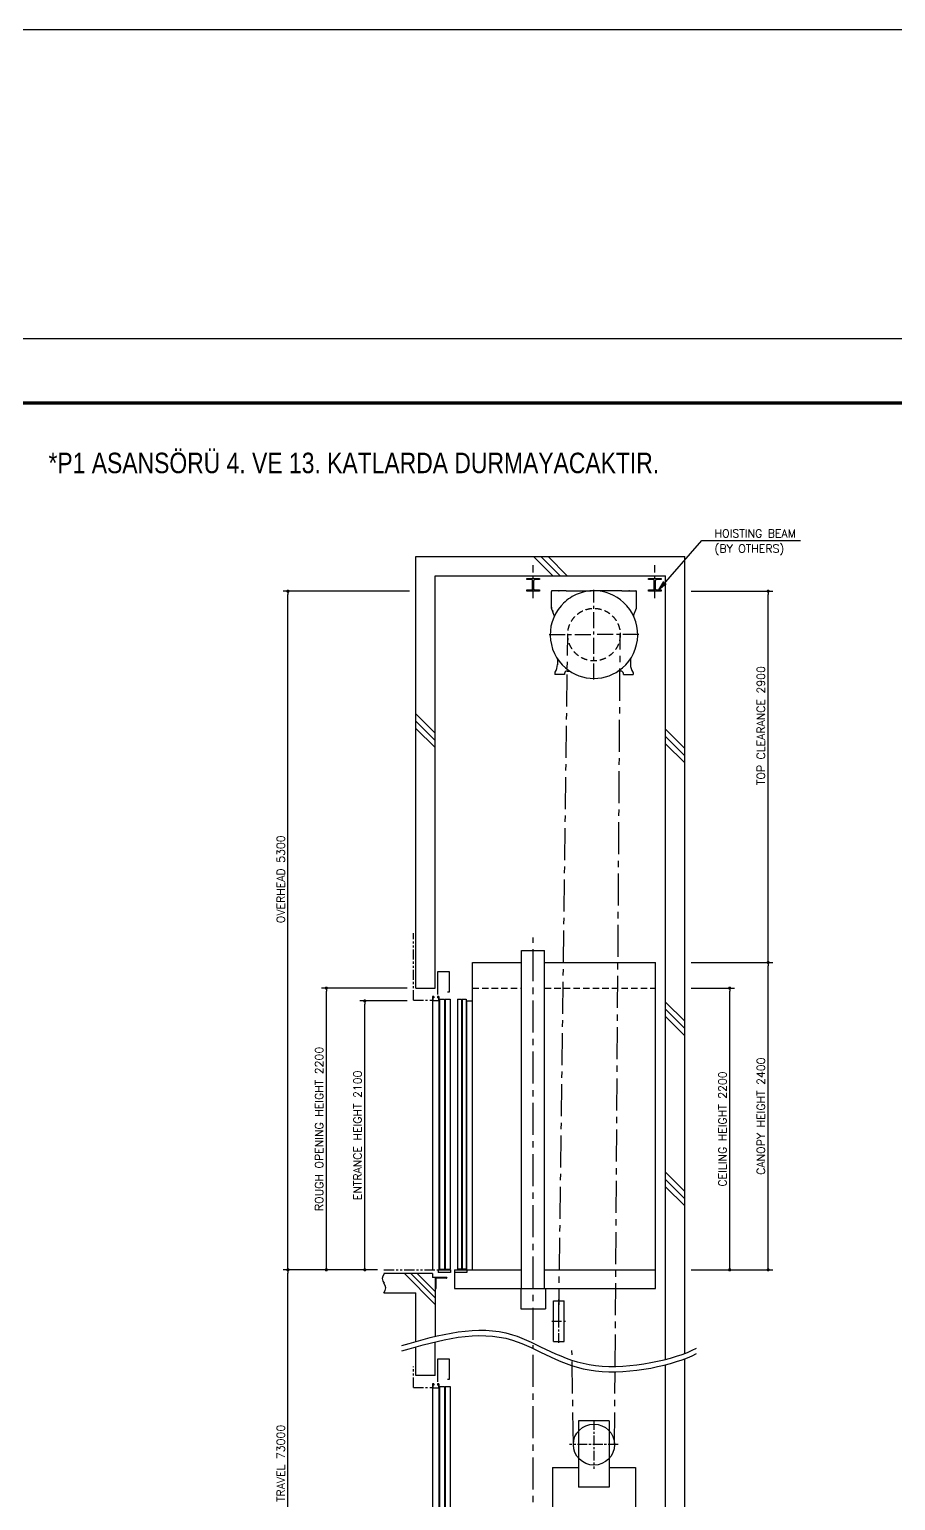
# Model space of a CAD drawing. Header units: millimetres. Extents: x -106996 to 276536, y -21995 to 37993.
# Drawn here: x -55279 to -48514, y 5928 to 17417 of the extents above; entities that cross this region are included whole.
import ezdxf

# ---------------------------------------------------------------- set-up
doc = ezdxf.new("R2010")
doc.units = ezdxf.units.MM
doc.header["$LTSCALE"] = 100
for name, pattern in [('CENTERX2', [4, 2.5, -0.5, 0.5, -0.5]), ('DASHED', [0.75, 0.5, -0.25]), ('PHANTOM2', [31.75, 15.875, -3.175, 3.175, -3.175, 3.175, -3.175])]:
    doc.linetypes.add(name, pattern=pattern)
doc.layers.get('0').update_dxf_attribs({"color": 3})
for name, color, linetype in [('BUILDING', 3, 'Continuous'), ('CAR', 6, 'Continuous'), ('CENTER-LINE', 7, 'CENTERX2'), ('CWT', 1, 'Continuous'), ('DIM', 2, 'Continuous'), ('DOOR', 7, 'Continuous'), ('FRAME', 5, 'Continuous'), ('OTHERS', 4, 'Continuous'), ('TRACTION-MACHINE', 2, 'Continuous'), ('W-DASHED-LINE', 111, 'PHANTOM2')]:
    doc.layers.add(name, color=color, linetype=linetype)
doc.styles.add('MAHAL', font='arial.ttf', dxfattribs={"width": 0.8})
doc.styles.get("Standard").update_dxf_attribs({"font": 'romans.shx', "bigfont": 'bigfont.shx'})
doc.dimstyles.new('1-50IN', dxfattribs={"dimscale": 25, "dimtxt": 2.5, "dimasz": 1, "dimexe": 1.5, "dimexo": 2, "dimgap": 1, "dimtad": 3, "dimdsep": 46, "dimtxsty": 'Standard', "dimblk1": 'DOT', "dimblk2": 'DOT', "dimsah": 1, "dimcen": 0.09, "dimclrd": 256, "dimclre": 256, "dimclrt": 256, "dimadec": 0, "dimazin": 0, "dimtfac": 1, "dimtmove": 0, "dimatfit": 3, "dimldrblk": 'DOT', "dimfxl": 0, "dimtolj": 1, "dimtzin": 0, "dimarcsym": 0})
doc.dimstyles.new('1-50IN-ARROW', dxfattribs={"dimscale": 25, "dimtxt": 2.5, "dimasz": 3, "dimexe": 1.5, "dimexo": 2, "dimgap": 1, "dimtad": 3, "dimdsep": 46, "dimtxsty": 'Standard', "dimblk1": 'OPEN', "dimblk2": 'OPEN', "dimsah": 1, "dimcen": 0.09, "dimclrd": 256, "dimclre": 256, "dimclrt": 256, "dimadec": 0, "dimazin": 0, "dimtfac": 1, "dimtmove": 0, "dimatfit": 3, "dimldrblk": 'OPEN', "dimfxl": 0, "dimtolj": 1, "dimtzin": 0, "dimarcsym": 0})

# ---------------------------------------------------------------- blocks, each defined once
blk = doc.blocks.new('SWALL2')
at = {"layer": 'BUILDING'}
for p, q in [((130, 150), (-250, 150)), ((-90, 150), (150, -90)), ((-40, 150), (150, -40)), ((10, 150), (150, 10)), ((130, 150), (130, 120)), ((150, 120), (130, 120)), ((150, 120), (150, -341)), ((240, 120), (150, 120)), ((150, 120), (150, 30)), ((240, 120), (240, 118)), ((-250, 0), (0, 0)), ((0, -380), (0, 0)), ((150, 30), (152, 30)), ((156, 106), (156, 34)), ((236, 114), (164, 114)), ((0, -645), (0, -421)), ((150, -645), (150, -382)), ((150, -645), (0, -645))]:
    blk.add_line(p, q, dxfattribs=at)
for centre, radius, start, end in [((-205, 112), 58.3, 139.986, 220.014), ((236, 118), 4, 270, 0), ((-295, 38), 58.3, 319.986, 40.014), ((152, 34), 4, 270, 0), ((164, 106), 8.5, 90, 180)]:
    blk.add_arc(centre, radius, start, end, dxfattribs=at)
blk = doc.blocks.new('SDOOR_HH2100W')
at = {"layer": 'DOOR', "ltscale": 170}
for p, q in [((-7, 2328), (-102, 2328)), ((-102, 2328), (-102, 2150)), ((-7, 2170), (-7, 2328)), ((-24, 2170), (-7, 2170)), ((-96, 0), (-96, -20)), ((0, 0), (0, -20)), ((0, -20), (-96, -20))]:
    blk.add_line(p, q, dxfattribs=at)
at = {"layer": 'DOOR'}
for p, q in [((-87, 2115), (-87, 5)), ((-87, 2115), (-47, 2115)), ((-47, 2115), (-47, 5)), ((-43, 2115), (-43, 5)), ((-43, 2115), (-3, 2115)), ((-3, 2115), (-3, 5)), ((-96, 0), (0, 0)), ((-87, 5), (-47, 5)), ((-43, 5), (-3, 5))]:
    blk.add_line(p, q, dxfattribs=at)
at = {"layer": 'OTHERS', "ltscale": 60}
for p, q in [((-141, 2135), (-141, 0)), ((-139, 2133), (-139, 2102)), ((-133, 2133), (-133, 2125)), ((-131, 2125), (-133, 2125)), ((-131, 2135), (-131, 2125)), ((-101, 2135), (-101, 2125)), ((-99, 2125), (-101, 2125))]:
    blk.add_line(p, q, dxfattribs=at)
at = {"layer": 'OTHERS', "ltscale": 150}
for p, q in [((-131, 2135), (-141, 2135)), ((-91, 2100), (-141, 2100)), ((-133, 2133), (-139, 2133)), ((-93, 2102), (-139, 2102))]:
    blk.add_line(p, q, dxfattribs=at)
at = {"layer": 'OTHERS', "ltscale": 25}
for p, q in [((-91, 2135), (-101, 2135)), ((-99, 2133), (-99, 2125)), ((-93, 2133), (-99, 2133)), ((-93, 2133), (-93, 2102)), ((-91, 2135), (-91, 0))]:
    blk.add_line(p, q, dxfattribs=at)
blk = doc.blocks.new('SDOOR2_HH2100W')
at = {"layer": 'CAR'}
for p, q in [((96, 2100), (141, 2100)), ((96, 0), (96, 2100)), ((0, -20), (0, -145))]:
    blk.add_line(p, q, dxfattribs=at)
at = {"layer": 'CAR', "ltscale": 170}
for p, q in [((0, 0), (0, -20)), ((96, 0), (96, -20)), ((96, -20), (0, -20))]:
    blk.add_line(p, q, dxfattribs=at)
at = {"layer": 'DOOR'}
for p, q in [((24, 2115), (24, 5)), ((24, 2115), (56, 2115)), ((56, 2115), (56, 5)), ((60, 2115), (60, 5)), ((60, 2115), (92, 2115)), ((92, 2115), (92, 5)), ((56, 5), (24, 5)), ((92, 5), (60, 5))]:
    blk.add_line(p, q, dxfattribs=at)
blk = doc.blocks.new('WAVE')
at = {"layer": 'BUILDING'}
for points in [[(-109, 11), (184, 95), (688, 239), (1305, -259), (2009, -99), (2176, -11)], [(-109, -31), (184, 53), (688, 197), (1305, -301), (2009, -141), (2176, -53)]]:
    blk.add_open_spline(points, degree=3, knots=[0, 0, 0, 0, 172.429057, 295.895167, 418.224694, 418.224694, 418.224694, 418.224694], dxfattribs=at)
blk = doc.blocks.new('SCWT')
at = {"layer": 'CENTER-LINE'}
blk.add_line((-161, 2325), (-172, 3061), dxfattribs=at)
at = {"layer": 'CENTER-LINE', "ltscale": 0.3}
for p, q in [((0, 2515), (0, 2135)), ((186, 2325), (-191, 2325)), ((188, 2325), (-188, 2325))]:
    blk.add_line(p, q, dxfattribs=at)
at = {"layer": 'CWT'}
for p, q in [((-120, 2511), (-120, 1993)), ((120, 2511), (-120, 2511)), ((120, 2511), (120, 1993)), ((-325, 2145), (-325, 125)), ((-325, 2145), (-120, 2145)), ((120, 2145), (325, 2145)), ((325, 2145), (325, 125)), ((120, 1993), (-120, 1993)), ((-325, 125), (-25, 125)), ((-125, 125), (0, 125)), ((-115, 125), (-115, 0)), ((125, 125), (0, 125)), ((325, 125), (25, 125)), ((115, 125), (115, 0)), ((-115, 0), (115, 0))]:
    blk.add_line(p, q, dxfattribs=at)
blk.add_ellipse((0, 2325), major_axis=(161, 0), ratio=0.993892, start_param=-1.570796, end_param=4.712389, dxfattribs=at)
blk = doc.blocks.new('STR')
at = {"layer": 'CENTER-LINE', "ltscale": 0.5}
for p, q in [((0, -350), (0, 350)), ((-350, 0), (0, 0)), ((350, 0), (0, 0))]:
    blk.add_line(p, q, dxfattribs=at)
at = {"layer": 'TRACTION-MACHINE'}
for p, q in [((-332, 213), (-332, 337)), ((-218, 342), (-327, 342)), ((-218, 342), (-22, 342)), ((218, 342), (22, 342)), ((218, 342), (327, 342)), ((332, 213), (332, 337)), ((-310, 149), (-331, 207)), ((310, 149), (331, 207)), ((-285, -191), (-285, -235)), ((285, -191), (285, -235)), ((-305, -296), (-305, -311)), ((-230, -311), (-305, -311)), ((-230, -305), (-230, -311)), ((-210, -285), (-189, -285)), ((210, -285), (189, -285)), ((230, -311), (230, -305)), ((230, -311), (305, -311)), ((305, -296), (305, -311))]:
    blk.add_line(p, q, dxfattribs=at)
at = {"layer": 'TRACTION-MACHINE', "linetype": 'DASHED'}
blk.add_circle((0, 0), 205, dxfattribs=at)
at = {"layer": 'TRACTION-MACHINE'}
for centre, radius, start, end in [((0, 0), 342, 132.6278, 229.5778), ((-327, 337), 5, 90, 180), ((0, 0), 342, 111.028, 134.2131), ((0, 0), 342, 90, 111.028), ((0, 0), 342, 47.3722, 90), ((0, 0), 342, 310.4222, 47.3722), ((327, 337), 5, 0, 90), ((-312, 213), 20, 180, 200), ((-314, 147), 5, 334.9535, 20), ((314, 147), 5, 160, 205.0465), ((312, 213), 20, 340, 0), ((-290, -191), 5, 0, 33.3076), ((290, -191), 5, 146.6924, 180), ((-300, -296), 5, 144.0494, 180), ((-385, -234), 100, 324.0494, 0), ((-210, -305), 20, 90, 180), ((0, 0), 342, 229.5778, 270), ((0, 0), 342, 270, 310.4222), ((210, -305), 20, 0, 90), ((385, -234), 100, 180, 215.9506), ((300, -296), 5, 0, 35.9506)]:
    blk.add_arc(centre, radius, start, end, dxfattribs=at)
for p in [(-275, 342), (275, 342), (-332, 210), (-322, 182)]:
    blk.add_point(p, dxfattribs=at)
blk = doc.blocks.new('SRS')
at = {"layer": 'CENTER-LINE', "ltscale": 0.3}
for p, q in [((0, -170), (0, 170)), ((-53.5, 0), (53.5, 0))]:
    blk.add_line(p, q, dxfattribs=at)
at = {"layer": 'OTHERS'}
for p, q in [((-41.5, 160), (41.5, 160)), ((-41.5, -160), (-41.5, 160)), ((41.5, -160), (41.5, 160)), ((-41.5, -160), (41.5, -160))]:
    blk.add_line(p, q, dxfattribs=at)
blk = doc.blocks.new('SHB1')
at = {"layer": 'CENTER-LINE', "ltscale": 0.5}
blk.add_line((0, -55), (0, 204), dxfattribs=at)
at = {"layer": 'OTHERS'}
for p, q in [((-50, 100), (50, 100)), ((-50, 90), (-50, 100)), ((-12, 90), (-50, 90)), ((-50, 10), (-12, 10)), ((-50, 0), (-50, 10)), ((50, 0), (-50, 0)), ((-5, 17), (-5, 83)), ((5, 17), (5, 83)), ((50, 90), (12, 90)), ((12, 10), (50, 10)), ((50, 100), (50, 90)), ((50, 10), (50, 0))]:
    blk.add_line(p, q, dxfattribs=at)
for centre, start, end in [((-12, 83), 0, 90), ((-12, 17), 270, 0), ((12, 83), 90, 180), ((12, 17), 180, 270)]:
    blk.add_arc(centre, 7, start, end, dxfattribs=at)
blk = doc.blocks.new('_OPEN')
at = {"color": 0, "linetype": 'ByBlock'}
for p, q in [((-1, 0.17), (0, 0)), ((0, 0), (-1, -0.17)), ((0, 0), (-1, 0))]:
    blk.add_line(p, q, dxfattribs=at)
blk = doc.blocks.new('_DOT')
at = {"color": 0, "linetype": 'ByBlock'}
blk.add_line((-0.5, 0), (-1, 0), dxfattribs=at)
at = {"color": 0, "linetype": 'ByBlock', "const_width": 0.5}
blk.add_lwpolyline([(-0.25, 0, 1), (0.25, 0, 1)], format="xyb", close=True, dxfattribs=at)
blk = doc.blocks.new('*D56')
at = {"layer": 'DEFPOINTS', "color": 0, "transparency": 16777216}
for p in [(-53260, 7730), (-52510, 7730), (-52510, 4705)]:
    blk.add_point(p, dxfattribs=at)
at = {"layer": 'DIM', "lineweight": -2, "transparency": 16777216}
for p, q in [((-52560, 7730), (-53298, 7730)), ((-53260, 4730), (-53260, 7705)), ((-52560, 4705), (-53298, 4705))]:
    blk.add_line(p, q, dxfattribs=at)
at = {"layer": 'DIM', "lineweight": -2, "transparency": 16777216, "xscale": 25, "yscale": 25, "zscale": 25}
for p, rotation in [((-53260, 7730), 90), ((-53260, 4705), 270)]:
    blk.add_blockref('_DOT', p, dxfattribs=dict(at, rotation=rotation))
at = {"layer": 'DIM', "transparency": 16777216, "insert": (-53316, 6218), "char_height": 62.5, "attachment_point": 5, "rotation": 90}
blk.add_mtext('\\A1;TRAVEL 73000', dxfattribs=at)
blk = doc.blocks.new('*D57')
at = {"layer": 'DEFPOINTS', "color": 0, "transparency": 16777216}
for p in [(-52660, 9830), (-52280, 9830), (-52510, 7730)]:
    blk.add_point(p, dxfattribs=at)
at = {"layer": 'DIM', "lineweight": -2, "transparency": 16777216}
for p, q in [((-52330, 9830), (-52698, 9830)), ((-52660, 7755), (-52660, 9805)), ((-52560, 7730), (-52698, 7730))]:
    blk.add_line(p, q, dxfattribs=at)
at = {"layer": 'DIM', "lineweight": -2, "transparency": 16777216, "xscale": 25, "yscale": 25, "zscale": 25}
for p, rotation in [((-52660, 9830), 90), ((-52660, 7730), 270)]:
    blk.add_blockref('_DOT', p, dxfattribs=dict(at, rotation=rotation))
at = {"layer": 'DIM', "transparency": 16777216, "insert": (-52716, 8780), "char_height": 62.5, "attachment_point": 5, "rotation": 90}
blk.add_mtext('\\A1;ENTRANCE HEIGHT 2100', dxfattribs=at)
blk = doc.blocks.new('*D58')
at = {"layer": 'DEFPOINTS', "color": 0, "transparency": 16777216}
for p in [(-52960, 9930), (-52280, 9930), (-52510, 7730)]:
    blk.add_point(p, dxfattribs=at)
at = {"layer": 'DIM', "lineweight": -2, "transparency": 16777216}
for p, q in [((-52330, 9930), (-52998, 9930)), ((-52960, 7755), (-52960, 9905)), ((-52560, 7730), (-52998, 7730))]:
    blk.add_line(p, q, dxfattribs=at)
at = {"layer": 'DIM', "lineweight": -2, "transparency": 16777216, "xscale": 25, "yscale": 25, "zscale": 25}
for p, rotation in [((-52960, 9930), 90), ((-52960, 7730), 270)]:
    blk.add_blockref('_DOT', p, dxfattribs=dict(at, rotation=rotation))
at = {"layer": 'DIM', "transparency": 16777216, "insert": (-53016, 8830), "char_height": 62.5, "attachment_point": 5, "rotation": 90}
blk.add_mtext('\\A1;ROUGH OPENING HEIGHT 2200', dxfattribs=at)
blk = doc.blocks.new('*D59')
at = {"layer": 'DEFPOINTS', "color": 0, "transparency": 16777216}
for p in [(-53260, 13030), (-52260, 13030), (-52510, 7730)]:
    blk.add_point(p, dxfattribs=at)
at = {"layer": 'DIM', "lineweight": -2, "transparency": 16777216}
for p, q in [((-52310, 13030), (-53298, 13030)), ((-53260, 7755), (-53260, 13005)), ((-52560, 7730), (-53298, 7730))]:
    blk.add_line(p, q, dxfattribs=at)
at = {"layer": 'DIM', "lineweight": -2, "transparency": 16777216, "xscale": 25, "yscale": 25, "zscale": 25}
for p, rotation in [((-53260, 13030), 90), ((-53260, 7730), 270)]:
    blk.add_blockref('_DOT', p, dxfattribs=dict(at, rotation=rotation))
at = {"layer": 'DIM', "transparency": 16777216, "insert": (-53316, 10780), "char_height": 62.5, "attachment_point": 5, "rotation": 90}
blk.add_mtext('\\A1;OVERHEAD 5300', dxfattribs=at)
blk = doc.blocks.new('*D60')
at = {"layer": 'DEFPOINTS', "color": 0, "transparency": 16777216}
for p in [(-50160, 9930), (-49810, 9930), (-50160, 7730)]:
    blk.add_point(p, dxfattribs=at)
at = {"layer": 'DIM', "lineweight": -2, "transparency": 16777216}
for p, q in [((-50110, 9930), (-49773, 9930)), ((-49810, 7755), (-49810, 9905)), ((-50110, 7730), (-49773, 7730))]:
    blk.add_line(p, q, dxfattribs=at)
at = {"layer": 'DIM', "lineweight": -2, "transparency": 16777216, "xscale": 25, "yscale": 25, "zscale": 25}
for p, rotation in [((-49810, 9930), 90), ((-49810, 7730), 270)]:
    blk.add_blockref('_DOT', p, dxfattribs=dict(at, rotation=rotation))
at = {"layer": 'DIM', "transparency": 16777216, "insert": (-49866, 8830), "char_height": 62.5, "attachment_point": 5, "rotation": 90}
blk.add_mtext('\\A1;CEILING HEIGHT 2200', dxfattribs=at)
blk = doc.blocks.new('*D61')
at = {"layer": 'DEFPOINTS', "color": 0, "transparency": 16777216}
for p in [(-50160, 10130), (-49510, 10130), (-50160, 7730)]:
    blk.add_point(p, dxfattribs=at)
at = {"layer": 'DIM', "lineweight": -2, "transparency": 16777216}
for p, q in [((-50110, 10130), (-49473, 10130)), ((-49510, 7755), (-49510, 10105)), ((-50110, 7730), (-49473, 7730))]:
    blk.add_line(p, q, dxfattribs=at)
at = {"layer": 'DIM', "lineweight": -2, "transparency": 16777216, "xscale": 25, "yscale": 25, "zscale": 25}
for p, rotation in [((-49510, 10130), 90), ((-49510, 7730), 270)]:
    blk.add_blockref('_DOT', p, dxfattribs=dict(at, rotation=rotation))
at = {"layer": 'DIM', "transparency": 16777216, "insert": (-49566, 8930), "char_height": 62.5, "attachment_point": 5, "rotation": 90}
blk.add_mtext('\\A1;CANOPY HEIGHT 2400', dxfattribs=at)
blk = doc.blocks.new('*D62')
at = {"layer": 'DEFPOINTS', "color": 0, "transparency": 16777216}
for p in [(-50160, 13030), (-49510, 13030), (-50160, 10130)]:
    blk.add_point(p, dxfattribs=at)
at = {"layer": 'DIM', "lineweight": -2, "transparency": 16777216}
for p, q in [((-50110, 13030), (-49473, 13030)), ((-49510, 10155), (-49510, 13005)), ((-50110, 10130), (-49473, 10130))]:
    blk.add_line(p, q, dxfattribs=at)
at = {"layer": 'DIM', "lineweight": -2, "transparency": 16777216, "xscale": 25, "yscale": 25, "zscale": 25}
for p, rotation in [((-49510, 13030), 90), ((-49510, 10130), 270)]:
    blk.add_blockref('_DOT', p, dxfattribs=dict(at, rotation=rotation))
at = {"layer": 'DIM', "transparency": 16777216, "insert": (-49566, 11980), "char_height": 62.5, "attachment_point": 5, "rotation": 90}
blk.add_mtext('\\A1;TOP CLEARANCE {\\Fromans,bigfont|c162;2900}', dxfattribs=at)
blk = doc.blocks.new('SHB2')
at = {"layer": 'CENTER-LINE', "ltscale": 0.5}
blk.add_line((0, -55), (0, 204), dxfattribs=at)
at = {"layer": 'OTHERS'}
for p, q in [((-50, 100), (50, 100)), ((-50, 90), (-50, 100)), ((-12, 90), (-50, 90)), ((-50, 10), (-12, 10)), ((-50, 0), (-50, 10)), ((50, 0), (-50, 0)), ((-5, 17), (-5, 83)), ((5, 17), (5, 83)), ((50, 90), (12, 90)), ((12, 10), (50, 10)), ((50, 100), (50, 90)), ((50, 10), (50, 0))]:
    blk.add_line(p, q, dxfattribs=at)
for centre, start, end in [((-12, 83), 0, 90), ((-12, 17), 270, 0), ((12, 83), 90, 180), ((12, 17), 180, 270)]:
    blk.add_arc(centre, 7, start, end, dxfattribs=at)
at = {"layer": 'DIM', "char_height": 62.5, "attachment_point": 4}
for s, insert in [('HOISTING BEAM', (467, 451)), ('(BY OTHERS)', (467, 322))]:
    blk.add_mtext(s, dxfattribs=dict(at, insert=insert))
at = {"layer": 'DIM', "annotation_type": 0, "has_hookline": 1, "hookline_direction": 0, "text_width": 671}
blk.add_leader([(31, 10), (367, 395), (442, 395)], dimstyle='1-50IN-ARROW', dxfattribs=at)

msp = doc.modelspace()

# ---------------------------------------------------------------- linework, layer by layer
at = {"color": 1}
msp.add_lwpolyline([(-96046.149708, 17417.2504019), (276536.0041229, 17417.2504019), (276536.0041229, -21995.3976347), (-96046.149708, -21995.3976347)], close=True, dxfattribs=at)
at = {"layer": 'BUILDING'}
for p, q in [((-52260.0000485, 9930), (-52260.0000485, 13300)), ((-52260.0000485, 13300), (-50160.0000485, 13300)), ((-51191.5700485, 13150), (-51341.5700485, 13300)), ((-51135.0000485, 13150), (-51285.0000485, 13300)), ((-51078.4300485, 13150), (-51228.4300485, 13300)), ((-50160.0000485, 7077.22), (-50160.0000485, 13300)), ((-52110.0000485, 9930), (-52110.0000485, 13150)), ((-52110.0000485, 13150), (-50310.0000485, 13150)), ((-50310.0000485, 7030.06), (-50310.0000485, 13150)), ((-52260.0000485, 12071.57), (-52110.0000485, 11921.57)), ((-52260.0000485, 12015), (-52110.0000485, 11865)), ((-52260.0000485, 11958.43), (-52110.0000485, 11808.43)), ((-50310.0000485, 11951.585), (-50160.0000485, 11801.585)), ((-50310.0000485, 11895.015), (-50160.0000485, 11745.015)), ((-50310.0000485, 11838.445), (-50160.0000485, 11688.445)), ((-52260.0000485, 9930), (-52110.0000485, 9930)), ((-50310.0000485, 9821.6), (-50160.0000485, 9671.6)), ((-50310.0000485, 9765.03), (-50160.0000485, 9615.03)), ((-50310.0000485, 9708.46), (-50160.0000485, 9558.46)), ((-50310.0000485, 8491.615), (-50160.0000485, 8341.615)), ((-50310.0000485, 8435.045), (-50160.0000485, 8285.045)), ((-50310.0000485, 8378.475), (-50160.0000485, 8228.475)), ((-50160.0000485, 2355), (-50160.0000485, 7035.61)), ((-50310.0000485, 2505), (-50310.0000485, 6988.45))]:
    msp.add_line(p, q, dxfattribs=at)
at = {"layer": 'CAR'}
for p, q in [((-51819.0000485, 10130), (-51435.0000485, 10130)), ((-51819.0000485, 7730), (-51819.0000485, 10130)), ((-51435.0000485, 7585), (-51435.0000485, 10225)), ((-51435.0000485, 10225), (-51255.0000485, 10225)), ((-51255.0000485, 7585), (-51255.0000485, 10225)), ((-51255.0000485, 10130), (-50389.0000485, 10130)), ((-50389.0000485, 7585), (-50389.0000485, 10130)), ((-51960.0000485, 7730), (-51435.0000485, 7730)), ((-51255.0000485, 7730), (-50389.0000485, 7730)), ((-51960.0000485, 7585), (-50389.0000485, 7585)), ((-51441.5000485, 7585), (-51441.5000485, 7425)), ((-51248.5000485, 7585), (-51248.5000485, 7425)), ((-51441.5000485, 7425), (-51248.5000485, 7425))]:
    msp.add_line(p, q, dxfattribs=at)
at = {"layer": 'CAR', "linetype": 'DASHED'}
for p, q in [((-51819.0000485, 9930), (-51435.0000485, 9930)), ((-51255.0000485, 9930), (-50389.0000485, 9930))]:
    msp.add_line(p, q, dxfattribs=at)
at = {"layer": 'CENTER-LINE'}
for p, q in [((-51145.0000485, 7329), (-51075.0000485, 12691)), ((-50704.160164, 6975.08), (-50665.0000485, 12691)), ((-51345.0000485, 7184.02), (-51345.0000485, 10325)), ((-51345.0000485, 2415), (-51345.0000485, 7142.41)), ((-50709.0200485, 6365), (-50704.4916284, 6933.47))]:
    msp.add_line(p, q, dxfattribs=at)
at = {"layer": 'DEFPOINTS'}
msp.add_lwpolyline([(-63000.0000485, 0), (-42000.0000485, 0), (-42000.0000485, 15000), (-63000.0000485, 15000)], close=True, dxfattribs=at)
at = {"layer": 'FRAME', "const_width": 25}
msp.add_lwpolyline([(-62500.0000485, 500), (-42500.0000485, 500), (-42500.0000485, 14500), (-62500.0000485, 14500)], close=True, dxfattribs=at)
at = {"layer": 'W-DASHED-LINE', "ltscale": 0.05}
for p, q in [((-52280.0000485, 9835), (-52280.0000485, 10358.25)), ((-52280.0000485, 9835), (-52131.0000485, 9835)), ((-52510.0000485, 7730), (-52086.0000485, 7730)), ((-52280.0000485, 6810), (-52280.0000485, 6974)), ((-52280.0000485, 6810), (-52131.0000485, 6810))]:
    msp.add_line(p, q, dxfattribs=at)

# ---------------------------------------------------------------- block references
at = {"layer": 'BUILDING'}
msp.add_blockref('SWALL2', (-52260.0000485, 7550), dxfattribs=at)
at = {"layer": 'BUILDING', "xscale": 1.00719424460432}
msp.add_blockref('WAVE', (-52260.0000485, 7128.84), dxfattribs=at)
at = {"layer": 'CWT'}
msp.add_blockref('SCWT', (-50870.0000485, 4040), dxfattribs=at)
at = {"layer": 'DOOR'}
for name, p in [('SDOOR_HH2100W', (-51990.0000485, 7730)), ('SDOOR2_HH2100W', (-51960.0000485, 7730)), ('SDOOR_HH2100W', (-51990.0000485, 4705))]:
    msp.add_blockref(name, p, dxfattribs=at)
at = {"layer": 'OTHERS'}
for name, p in [('SHB2', (-50395.0000485, 13030)), ('SHB1', (-51345.0000485, 13030)), ('SRS', (-51145.0000485, 7329))]:
    msp.add_blockref(name, p, dxfattribs=at)
at = {"layer": 'TRACTION-MACHINE'}
msp.add_blockref('STR', (-50870.0000485, 12691), dxfattribs=at)

# ---------------------------------------------------------------- texts
at = {"color": 2, "insert": (-55129.9898422, 14111.6523053), "char_height": 160, "width": 13982.845205, "attachment_point": 1, "style": 'MAHAL'}
msp.add_mtext('*P1 ASANSÖRÜ 4. VE 13. KATLARDA DURMAYACAKTIR.', dxfattribs=at)

# ---------------------------------------------------------------- dimensions: what is measured, and where the dimension line sits
at = {"layer": 'DIM'}
for base, p1, p2, text, picture, middle in [((-53260.0000485, 13030), (-52510.0000485, 7730), (-52260.0000485, 13030), 'OVERHEAD <>', '*D59', (-53260.0000485, 10780)), ((-49510.0000485, 13030), (-50160.0000485, 10130), (-50160.0000485, 13030), 'TOP CLEARANCE {\\Fromans,bigfont|c162;<>}', '*D62', (-49510.0000485, 11980)), ((-49510.0000485, 10130), (-50160.0000485, 7730), (-50160.0000485, 10130), 'CANOPY HEIGHT <>', '*D61', (-49510.0000485, 8930)), ((-52960.0000485, 9930), (-52510.0000485, 7730), (-52280.0000485, 9930), 'ROUGH OPENING HEIGHT <>', '*D58', (-52960.0000485, 8830)), ((-49810.0000485, 9930), (-50160.0000485, 7730), (-50160.0000485, 9930), 'CEILING HEIGHT <>', '*D60', (-49810.0000485, 8830)), ((-52660.0000485, 9830), (-52510.0000485, 7730), (-52280.0000485, 9830), 'ENTRANCE HEIGHT <>', '*D57', (-52660.0000485, 8780)), ((-53260.0000485, 7730), (-52510.0000485, 4705), (-52510.0000485, 7730), 'TRAVEL 73000', '*D56', (-53260.0000485, 6217.5))]:
    dim = msp.add_linear_dim(base=base, p1=p1, p2=p2, angle=90, text=text, dimstyle='1-50IN', override={"dimpost": '\\X'}, dxfattribs=at)
    dim.commit()
    dim.dimension.update_dxf_attribs({"geometry": picture, "text_midpoint": middle, "dimtype": 160})

doc.saveas('drawing.dxf')
